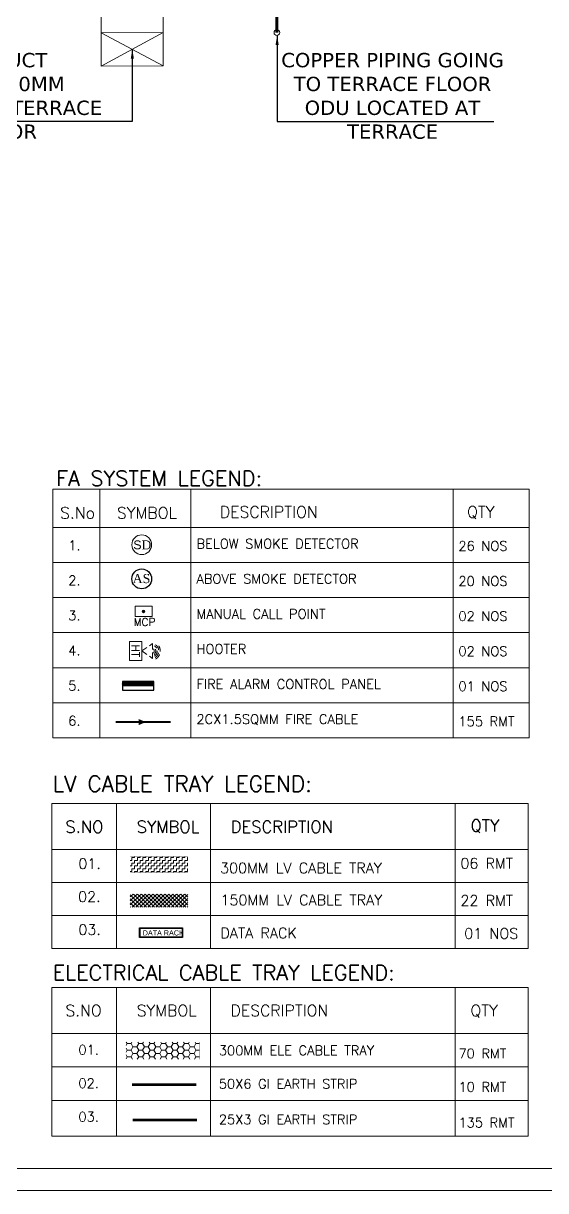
# Model space of a CAD drawing. Extents: x 3505867 to 4040009, y -660366 to -590408.
# Drawn here: x 3516820 to 3522303, y -625948 to -613707 of the extents above; entities that cross this region are included whole.
import ezdxf

# ---------------------------------------------------------------- set-up
doc = ezdxf.new("R2010")
doc.units = 0
doc.header["$LTSCALE"] = 6
doc.header["$MEASUREMENT"] = 0
for name, pattern in [('ACAD_ISO04W100', [30, 24, -3, 0, -3]), ('CONTINOUS', [0]), ('CONTINU', [0]), ('DASHED2', [0.375, 0.25, -0.125])]:
    doc.linetypes.add(name, pattern=pattern)
doc.layers.get('0').update_dxf_attribs({"linetype": 'CONTINUOUS', "lineweight": 0})
for name, color, linetype, lineweight in [('axes', 40, 'ACAD_ISO04W100', 0), ('ELE-CABLE TRAY', 31, 'CONTINUOUS', 0), ('ELE-GIEARTHING', 5, 'CONTINUOUS', 0), ('ELE-LEGEND', 7, 'CONTINUOUS', 9), ('ELE-LIGHTING WIRRING', 7, 'CONTINUOUS', 0), ('FA-ABOVE SMOKE DETECTOR', 6, 'CONTINUOUS', 25), ('FA-BELOW SMOKE DERECTOR', 1, 'CONTINUOUS', 0), ('FA-ELECTRONIC HOOTER', 6, 'CONTINUOUS', 0), ('FA-FIRE ALARM CONTROL PANEL', 3, 'CONTINUOUS', 5), ('FA-MNUAL CALL POINT', 10, 'CONTINUOUS', 0), ('MEP_HVAC_SUPPLY_AIR_DUCT', 3, 'CONTINUOUS', 0), ('MEP_HVAC_TEXT', 7, 'CONTINUOUS', 0), ('MEP_HVAC_VRF_COPPER_PIPE', 6, 'CONTINUOUS', 0)]:
    doc.layers.add(name, color=color, linetype=linetype, lineweight=lineweight)
doc.layers.add('DATA RACK', color=1, linetype='CONTINUOUS')
doc.layers.add('FA-LOOPING', color=200, linetype='CONTINUOUS')
doc.layers.add('LV-Cable Tray', color=211, linetype='CONTINUOUS', lineweight=18, plot=False)
doc.styles.add('ARIAL', font='arial.ttf')
doc.styles.add('PDF Times New Roman', font='times.ttf')
doc.styles.add('ROMANS', font='romans.shx')
doc.styles.get("Standard").update_dxf_attribs({"font": 'SIMPLEX'})
doc.styles.add('Tw Cen MT', font='TCM_____.TTF')
doc.styles.add('VERDANA', font='verdana.ttf')
doc.dimstyles.new('TEXT', dxfattribs={"dimscale": 0, "dimtxt": 500, "dimasz": 100, "dimexe": 75, "dimexo": 100, "dimgap": 50, "dimtad": 0, "dimdec": 0, "dimzin": 0, "dimdsep": 46, "dimtxsty": 'ARIAL', "dimblk": 'OBLIQUE', "dimcen": 0.09, "dimdle": 100, "dimclrd": 256, "dimclre": 256, "dimclrt": 6, "dimadec": 0, "dimazin": 0, "dimtfac": 1, "dimtdec": 0, "dimtofl": 0, "dimtmove": 2, "dimatfit": 3, "dimfxl": 1, "dimfrac": 2, "dimtolj": 1, "dimtzin": 0, "dimarcsym": 0})

# ---------------------------------------------------------------- blocks, each defined once
blk = doc.blocks.new('DATA RACK')
at = {"layer": 'DATA RACK', "color": 1, "ltscale": 5}
for points in [[(0, 0), (0, -1227), (-277, -1227), (-277, 0)], [(-13, -13), (-13, -1213), (-264, -1213), (-264, -13)]]:
    blk.add_lwpolyline(points, close=True, dxfattribs=at)
at = {"layer": 'DATA RACK', "color": 1, "ltscale": 5, "insert": (-72, -89), "char_height": 148.3, "width": 1124.35, "attachment_point": 1, "rotation": 270, "style": 'Tw Cen MT'}
blk.add_mtext('DATA RACK', dxfattribs=at)
blk = doc.blocks.new('SMOKE DETECTOR')
at = {"layer": 'FA-BELOW SMOKE DERECTOR', "color": 7}
blk.add_circle((931029, -118294), 166, dxfattribs=at)
at = {"layer": 'FA-BELOW SMOKE DERECTOR', "insert": (930887, -118373), "char_height": 150, "attachment_point": 7, "style": 'PDF Times New Roman'}
blk.add_mtext('{\\fArial|b0|i0|c0|p34;S}D', dxfattribs=at)
blk = doc.blocks.new('110DB FIRE HOOTER')
at = {"layer": 'FA-ELECTRONIC HOOTER', "color": 53, "linetype": 'DASHED2'}
for p, q in [((-0.238, 0), (-0.238, -0.311)), ((0.238, 0), (-0.238, 0)), ((0.238, -0.311), (0.238, 0)), ((-0.238, -0.311), (0.238, -0.311))]:
    blk.add_line(p, q, dxfattribs=at)
at = {"layer": 'FA-ELECTRONIC HOOTER', "color": 53, "linetype": 'DASHED2', "ltscale": 0.1}
for p, q in [((0, -0.311), (-0.19, -0.576)), ((0.19, -0.576), (-0.19, -0.576)), ((0, -0.311), (0.19, -0.576))]:
    blk.add_line(p, q, dxfattribs=at)
for radius, start, end in [(0.231, 210.2007, 319.4187), (0.193, 212.22, 327.78), (0.155, 215.2483, 324.7517), (0.118, 220.3172, 319.6828), (0.08, 230.7147, 309.2853)]:
    blk.add_arc((0, -0.536), radius, start, end, dxfattribs=at)
at = {"layer": 'FA-ELECTRONIC HOOTER', "color": 53, "insert": (0.165, -0.247), "char_height": 0.1942, "width": 0.36807, "attachment_point": 1, "rotation": 180}
blk.add_mtext('HT', dxfattribs=at)
blk = doc.blocks.new('MCP')
at = {"layer": 'FA-MNUAL CALL POINT'}
h = blk.add_hatch(color=256, dxfattribs=at)
h.set_gradient(color1=(255, 0, 0), color2=(255, 39, 39), centered=1, one_color=1, tint=0.57958)
h.paths.add_polyline_path([(417504, 744464, 1), (417478, 744464, 1)])
blk.add_lwpolyline([(417408, 744516), (417574, 744516), (417574, 744412), (417408, 744412)], close=True, dxfattribs=at)
blk.add_circle((417490, 744464), 13, dxfattribs=at)
at = {"layer": 'FA-MNUAL CALL POINT', "insert": (417500, 744322), "char_height": 75, "width": 244.76, "attachment_point": 8}
blk.add_mtext('MCP', dxfattribs=at)
blk = doc.blocks.new('above smoke detector')
at = {"layer": 'FA-ABOVE SMOKE DETECTOR', "color": 7}
blk.add_circle((0, 0), 300, dxfattribs=at)
at = {"layer": 'FA-ABOVE SMOKE DETECTOR', "color": 53, "style": 'PDF Times New Roman'}
blk.add_text('AS', height=277.4, dxfattribs=at).set_placement((-274, -128))
blk = doc.blocks.new('FIRE PANEL')
at = {"layer": 'FA-FIRE ALARM CONTROL PANEL', "linetype": 'ByBlock', "lineweight": 25, "ltscale": 60}
h = blk.add_hatch(dxfattribs=at)
h.set_pattern_fill('ANSI31', color=256, angle=270)
h.set_pattern_definition([(315, (67182.53736, 161949.4), (0.08838834765, 0.08838834765), [])])
h.paths.add_polyline_path([(0, 22.8), (0, -22.8), (6.3, -22.8), (6.3, 22.8)])
blk.add_lwpolyline([(12.6, 22.8), (12.6, -22.8), (0, -22.8), (0, 22.8)], close=True, dxfattribs=at)
at = {"layer": 'FA-FIRE ALARM CONTROL PANEL', "linetype": 'ByBlock', "lineweight": 25, "ltscale": 60, "const_width": 1}
blk.add_lwpolyline([(6.3, 22.8), (6.3, -22.8)], dxfattribs=at)
blk = doc.blocks.new('G$C62BE363C')
at = {"layer": 'FA-FIRE ALARM CONTROL PANEL', "linetype": 'ByBlock', "lineweight": 9, "ltscale": 60, "xscale": 0.03809201918883558, "yscale": 0.03809201918883558, "zscale": 0.03809201918883558, "rotation": 270}
blk.add_blockref('FIRE PANEL', (0, 0), dxfattribs=at)
blk = doc.blocks.new('_Oblique')
at = {"color": 0, "linetype": 'ByBlock', "lineweight": -2}
blk.add_line((-0.5, -0.5), (0.5, 0.5), dxfattribs=at)

msp = doc.modelspace()

# ---------------------------------------------------------------- hatches: boundary and pattern name
at = {"layer": 'ELE-CABLE TRAY', "linetype": 'ByBlock'}
h = msp.add_hatch(dxfattribs=at)
h.set_pattern_fill('HONEY', color=256, scale=320.854332)
h.set_pattern_definition([(0, (3488793.192, -638507.162), (60.160187, 34.7335), [40.10679, -80.21358]), (120, (3488793.192, -638507.162), (-60.160187, 34.7335), [40.10679, -80.21358]), (60, (3488793.192, -638507.162), (3e-14, 69.467), [-80.21358, 40.10679])])
h.paths.add_polyline_path([(3517898.6, -624389.2), (3518669, -624389.2), (3518669, -624570.5), (3517898.6, -624570.5)])
at = {"layer": 'LV-Cable Tray'}
h = msp.add_hatch(dxfattribs=at)
h.set_pattern_fill('ZIGZAG', color=211, scale=9.224473, style=0)
h.set_pattern_definition([(0, (3506712.36, -650278.828), (29.287702, 29.287702), [29.2877, -29.2877]), (90, (3506741.65, -650278.828), (-29.287702, 29.287702), [29.2877, -29.2877])])
h.paths.add_polyline_path([(3517943.5, -622443.2), (3518548.7, -622443.2), (3518548.7, -622611.3), (3517943.5, -622611.3)])
h = msp.add_hatch(dxfattribs=at)
h.set_pattern_fill('ANSI37', color=211, scale=9.224473, style=0)
h.set_pattern_definition([(45, (3506874.666, -649924.338), (-20.709532, 20.709532), []), (135, (3506874.666, -649924.338), (-20.709532, -20.709532), [])])
h.paths.add_polyline_path([(3517943.5, -622837.6), (3518548.7, -622837.6), (3518548.7, -622974.4), (3517943.5, -622974.4)])

# ---------------------------------------------------------------- linework, layer by layer
for points in [[(3550948.2, -593936.6), (3550948.2, -625948), (3505867, -625948), (3505867, -593936.6)], [(3550716.3, -594168.4), (3550716.3, -625716.2), (3506098.8, -625716.2), (3506098.8, -594168.4)]]:
    msp.add_lwpolyline(points, close=True)
at = {"layer": 'axes', "color": 7, "linetype": 'CONTINU'}
for p, q in [((3517622.7, -618591.3), (3517622.7, -621199.9)), ((3518577, -618591.3), (3518577, -621199.9)), ((3521331, -618591.3), (3521331, -621199.9)), ((3517129.1, -618992.3), (3522129.1, -618992.3)), ((3517129.1, -619360.2), (3522129.1, -619360.2)), ((3517129.1, -619728.1), (3522129.1, -619728.1)), ((3517129.1, -620096.1), (3522129.1, -620096.1)), ((3517129.1, -620464), (3522129.1, -620464)), ((3517129.1, -620832), (3522129.1, -620832)), ((3517129.1, -621199.9), (3522129.1, -621199.9))]:
    msp.add_line(p, q, dxfattribs=at)
at = {"layer": 'axes', "color": 7, "linetype": 'CONTINU', "elevation": 0}
msp.add_lwpolyline([(3517129.1, -621199.9), (3517129.1, -618591.3), (3522129.1, -618591.3), (3522129.1, -621199.9)], dxfattribs=at)
at = {"layer": 'ELE-CABLE TRAY', "color": 0}
for p, q in [((3517119.7, -621887.6), (3522119.7, -621887.6)), ((3517119.7, -623408), (3517119.7, -621887.6)), ((3517798, -623408), (3517798, -621887.6)), ((3518783.9, -623408), (3518783.9, -621887.6)), ((3521353.8, -623408), (3521353.8, -621887.6)), ((3522119.7, -621887.6), (3522119.7, -623408)), ((3517119.7, -622369.2), (3522119.7, -622369.2)), ((3517119.7, -622715.5), (3522119.7, -622715.5)), ((3517119.7, -623061.7), (3522119.7, -623061.7)), ((3517119.7, -623408), (3522119.7, -623408)), ((3517119.7, -623818.2), (3522119.7, -623818.2)), ((3517119.7, -625375.7), (3517119.7, -623818.2)), ((3517798, -625375.7), (3517798, -623818.2)), ((3518783.9, -625375.7), (3518783.9, -623818.2)), ((3521353.8, -625375.7), (3521353.8, -623818.2)), ((3522119.7, -623818.2), (3522119.7, -625375.7)), ((3517119.7, -624299.8), (3522119.7, -624299.8)), ((3517119.7, -624651.1), (3522119.7, -624651.1)), ((3517119.7, -625002.3), (3522119.7, -625002.3)), ((3517119.7, -625375.7), (3522119.7, -625375.7))]:
    msp.add_line(p, q, dxfattribs=at)
at = {"layer": 'ELE-CABLE TRAY', "linetype": 'ByBlock', "const_width": 1.49}
msp.add_lwpolyline([(3517898.6, -624389.2), (3518669, -624389.2), (3518669, -624570.5), (3517898.6, -624570.5)], close=True, dxfattribs=at)
at = {"layer": 'ELE-GIEARTHING', "linetype": 'CONTINOUS', "lineweight": -3, "ltscale": 0.2, "const_width": 27.4}
msp.add_lwpolyline([(3517961.5, -624837.7), (3518636.6, -624837.7)], dxfattribs=at)
at = {"layer": 'ELE-GIEARTHING', "color": 26, "linetype": 'CONTINOUS', "lineweight": -3, "ltscale": 0.2, "const_width": 27.4}
msp.add_lwpolyline([(3517968, -625206.5), (3518643.1, -625206.5)], dxfattribs=at)
at = {"layer": 'FA-LOOPING', "color": 200, "linetype": 'CONTINU', "elevation": 0}
msp.add_lwpolyline([(3518030.1, -621034.1, 64.5, 0, 0), (3518106.2, -621034.1, 0, 0, 0)], format="xyseb", dxfattribs=at)
at = {"layer": 'FA-LOOPING', "linetype": 'ByBlock', "const_width": 20.1, "elevation": 0}
msp.add_lwpolyline([(3517791.1, -621034.1), (3518365.2, -621034.1)], dxfattribs=at)
at = {"layer": 'LV-Cable Tray', "color": 211, "const_width": 1.17, "elevation": -5.7}
for points in [[(3517943.5, -622443.2), (3518548.7, -622443.2), (3518548.7, -622611.3), (3517943.5, -622611.3)], [(3517943.5, -622837.6), (3518548.7, -622837.6), (3518548.7, -622974.4), (3517943.5, -622974.4)]]:
    msp.add_lwpolyline(points, close=True, dxfattribs=at)
at = {"layer": 'MEP_HVAC_SUPPLY_AIR_DUCT', "linetype": 'ByBlock'}
msp.add_lwpolyline([(3517639, -608778.7), (3517639, -614154.6), (3518288.9, -614152.2), (3518288.9, -608778.7)], dxfattribs=at)
at = {"layer": 'MEP_HVAC_SUPPLY_AIR_DUCT', "linetype": 'ByBlock', "elevation": -14384.8}
for points in [[(3518288.9, -608778.7), (3518288.9, -614152.2)], [(3518288.9, -613802.2), (3517639, -614154.6)], [(3517639, -613804.6), (3518288.9, -614152.2)]]:
    msp.add_lwpolyline(points, dxfattribs=at)
msp.add_lwpolyline([(3517639, -614154.6), (3517639, -613804.6), (3518288.9, -613802.2), (3518288.9, -614152.2)], close=True, dxfattribs=at)
at = {"layer": 'MEP_HVAC_VRF_COPPER_PIPE', "color": 6, "linetype": 'ByBlock', "const_width": 30}
msp.add_lwpolyline([(3519481.4, -613803.2), (3519481.4, -612302.1)], dxfattribs=at)
at = {"layer": 'MEP_HVAC_VRF_COPPER_PIPE', "linetype": 'ByBlock'}
msp.add_circle((3519481.4, -613803.2), 30, dxfattribs=at)

# ---------------------------------------------------------------- block references
at = {"layer": 'DATA RACK', "ltscale": 2, "xscale": 0.3674510251381314, "yscale": 0.3674510251381314, "zscale": 0.3674510251381314, "rotation": 90}
msp.add_blockref('DATA RACK', (3518041.1, -623191.2, -5.7), dxfattribs=at)
at = {"layer": 'FA-ABOVE SMOKE DETECTOR', "xscale": 0.3467125649995549, "yscale": 0.3467125649995549, "zscale": 0.3467125649995549}
msp.add_blockref('above smoke detector', (3518062.9, -619532.5), dxfattribs=at)
at = {"layer": 'FA-BELOW SMOKE DERECTOR', "color": 6, "xscale": 0.6253728445317195, "yscale": 0.6253728445317195, "zscale": 0.6253728445317195}
msp.add_blockref('SMOKE DETECTOR', (2935822.8, -545196.8), dxfattribs=at)
at = {"layer": 'FA-ELECTRONIC HOOTER', "color": 1, "xscale": 421.0359899739616, "yscale": 421.0359899739616, "zscale": 421.0359899739616, "rotation": 89.99999999999991}
msp.add_blockref('110DB FIRE HOOTER', (3517935, -620288.7), dxfattribs=at)
at = {"layer": 'FA-FIRE ALARM CONTROL PANEL', "color": 1, "xscale": -190.7286238467847, "yscale": 190.7286238467847, "zscale": 190.7286238467847, "rotation": 359.9999999999999}
msp.add_blockref('G$C62BE363C', (3518025.7, -620609.2), dxfattribs=at)
at = {"layer": 'FA-MNUAL CALL POINT', "xscale": 1.070365962927529, "yscale": 1.070365962927529, "zscale": 1.070365962927529, "rotation": 359.9999999999999}
msp.add_blockref('MCP', (3071214.5, -1416721.9), dxfattribs=at)

# ---------------------------------------------------------------- texts
at = {"layer": 'ELE-LEGEND', "color": 0, "insert": (3517129.1, -621764), "char_height": 166.667, "attachment_point": 7}
msp.add_mtext('{\\Fromans.shx|c228;LV CABLE TRAY LEGEND:\\P}', dxfattribs=at)
at = {"layer": 'ELE-LEGEND', "color": 0, "attachment_point": 7, "style": 'ROMANS'}
for s, insert, char_height in [('{\\Fromans.shx|c228;S.NO\\P}', (3517261.9, -622195.2), 125.866), ('{\\Fromans.shx|c228;SYMBOL\\P}', (3518010.3, -622195.2), 125.866), ('{\\Fromans.shx|c228;DESCRIPTION\\P}', (3518996.2, -622195.2), 125.866), ('{\\Fromans.shx|c228;QTY\\P}', (3521513.5, -622195.2), 125.866), ('{\\Fromans.shx|c228;01.\\P}', (3517398, -622574.4), 110.132), ('06 RMT', (3521407.5, -622570.9), 110.13), ('{\\Fromans.shx|c228;02.\\P}', (3517395.6, -622920.7), 110.132), ('22 RMT', (3521407.8, -622959.5), 110.13), ('{\\Fromans.shx|c228;03.\\P}', (3517398, -623266.9), 110.132), ('{\\Fromans.shx|c228;01 NOS\\P}', (3521448.5, -623305.7), 110.132)]:
    msp.add_mtext(s, dxfattribs=dict(at, insert=insert, char_height=char_height))
at = {"layer": 'ELE-LEGEND', "color": 0, "char_height": 110.132, "width": 2074.415, "attachment_point": 7, "style": 'ROMANS'}
for s, insert in [('\\pxt14.857143;300MM LV CABLE TRAY', (3518885.1, -622619.2)), ('\\pxt13;{\\Fromans.shx|c228;150MM LV CABLE TRAY\\P}', (3518889.2, -622955.5)), ('\\pxt13;{\\Fromans.shx|c228;DATA RACK\\P}', (3518889.2, -623301.7))]:
    msp.add_mtext(s, dxfattribs=dict(at, insert=insert))
at = {"layer": 'ELE-LIGHTING WIRRING', "color": 7, "linetype": 'CONTINU', "attachment_point": 1, "style": 'ROMANS'}
for s, insert, char_height, width in [('{\\C256;FA SYSTEM LEGEND:}', (3517166.6, -618397.7), 160.533, 3834.258), ('{\\C256;S.No}', (3517206.3, -618780.1), 120.399, 308.188), ('{\\C256;SYMBOL}', (3517802.3, -618780.1), 120.399, 308.188), ('{\\C256;DESCRIPTION}', (3518883.2, -618770.4), 120.399, 308.188), ('{\\C256;QTY}', (3521477.8, -618770.4), 120.399, 308.188), ('{\\C256;1.}', (3517291.7, -619130.5), 100.33, 308.188), ('BELOW SMOKE DETECTOR', (3518637.2, -619113.7), 100.333, 3411.072), ('{\\C256;26 NOS}', (3521386.7, -619137.2), 100.333, 746.752), ('{\\C256;2.}', (3517291.7, -619498.4), 100.33, 308.188), ('ABOVE SMOKE DETECTOR', (3518637.2, -619481.7), 100.333, 3411.072), ('{\\C256;20 NOS}', (3521386.7, -619505.1), 100.333, 746.752), ('{\\C256;3.}', (3517291.7, -619866.3), 100.33, 308.188), ('MANUAL CALL POINT', (3518637.2, -619849.6), 100.333, 3411.072), ('{\\C256;02 NOS}', (3521386.7, -619873), 100.333, 746.752), ('{\\C256;4.}', (3517291.7, -620234.3), 100.33, 308.188), ('HOOTER', (3518637.2, -620217.5), 100.33, 3411.072), ('{\\C256;02 NOS}', (3521386.7, -620241), 100.333, 746.752), ('{\\C256;5.}', (3517291.7, -620602.2), 100.33, 308.188), ('FIRE ALARM CONTROL PANEL', (3518637.2, -620585.5), 100.333, 3411.072), ('{\\C256;01 NOS}', (3521386.7, -620608.9), 100.333, 746.752), ('{\\C256;6.}', (3517291.7, -620970.2), 100.33, 308.188), ('2CX1.5SQMM FIRE CABLE', (3518637.2, -620953.4), 100.333, 3411.072), ('{\\C256;155 RMT}', (3521386.7, -620976.8), 100.333, 746.752), ('\\pxt13;300MM ELE CABLE TRAY', (3518872.1, -624427.2, 2.9), 100.07, 2074.415), ('50X6 GI EARTH STRIP', (3518872.1, -624778.4, 2.9), 100.07, 2074.415), ('25X3 GI EARTH STRIP', (3518872.1, -625151.8, 2.9), 100.07, 2074.415)]:
    msp.add_mtext(s, dxfattribs=dict(at, insert=insert, char_height=char_height, width=width))
for s, insert, char_height in [('ELECTRICAL CABLE TRAY LEGEND:', (3517129.1, -623582), 160.113), ('S.NO', (3517261.9, -623999.1), 120.08), ('SYMBOL', (3518010.3, -623999.1), 120.08), ('DESCRIPTION', (3518996.2, -623999.1), 120.085), ('QTY', (3521513.5, -623999.1), 120.08), ('01.', (3517398.3, -624420.5), 100.07), ('70 RMT', (3521388, -624459.4, 2.9), 100.07), ('02.', (3517398.3, -624771.7), 100.07), ('10 RMT', (3521388, -624810.7, 2.9), 100.07), ('03.', (3517398.3, -625123), 100.07), ('135 RMT', (3521388, -625184.1, 2.9), 100.07)]:
    msp.add_mtext(s, dxfattribs=dict(at, insert=insert, char_height=char_height))
at = {"layer": 'MEP_HVAC_TEXT', "color": 0, "linetype": 'ByBlock', "char_height": 150, "width": 2396.033, "attachment_point": 1, "rotation": 359.99312, "style": 'VERDANA'}
for s, insert in [('\\pxqc;{\\C3;SA} DUCT\\P650X350MM\\PGOING TO TERRACE FLOOR', (3515415.6, -614017, 0)), ('\\pxqc;{\\C6;COPPER\\C256; PIPING GOING TO TERRACE FLOOR ODU LOCATED AT TERRACE}', (3519497.3, -614017, 0))]:
    msp.add_mtext(s, dxfattribs=dict(at, insert=insert))

# ---------------------------------------------------------------- leaders
at = {"layer": 'MEP_HVAC_TEXT', "linetype": 'ByBlock'}
for points in [[(3519484.1, -613833.2, -14384.8), (3519484.1, -614736.2, -14384.8), (3521758.9, -614736.2, -14384.8)], [(3517964.3, -613978.2, -14384.8), (3517964.3, -614736.2, -14384.8), (3515503.3, -614736.2, -14384.8)]]:
    msp.add_leader(points, dimstyle='TEXT', override={"dimscale": 1, "dimtxt": 200}, dxfattribs=at)

doc.saveas('drawing.dxf')
